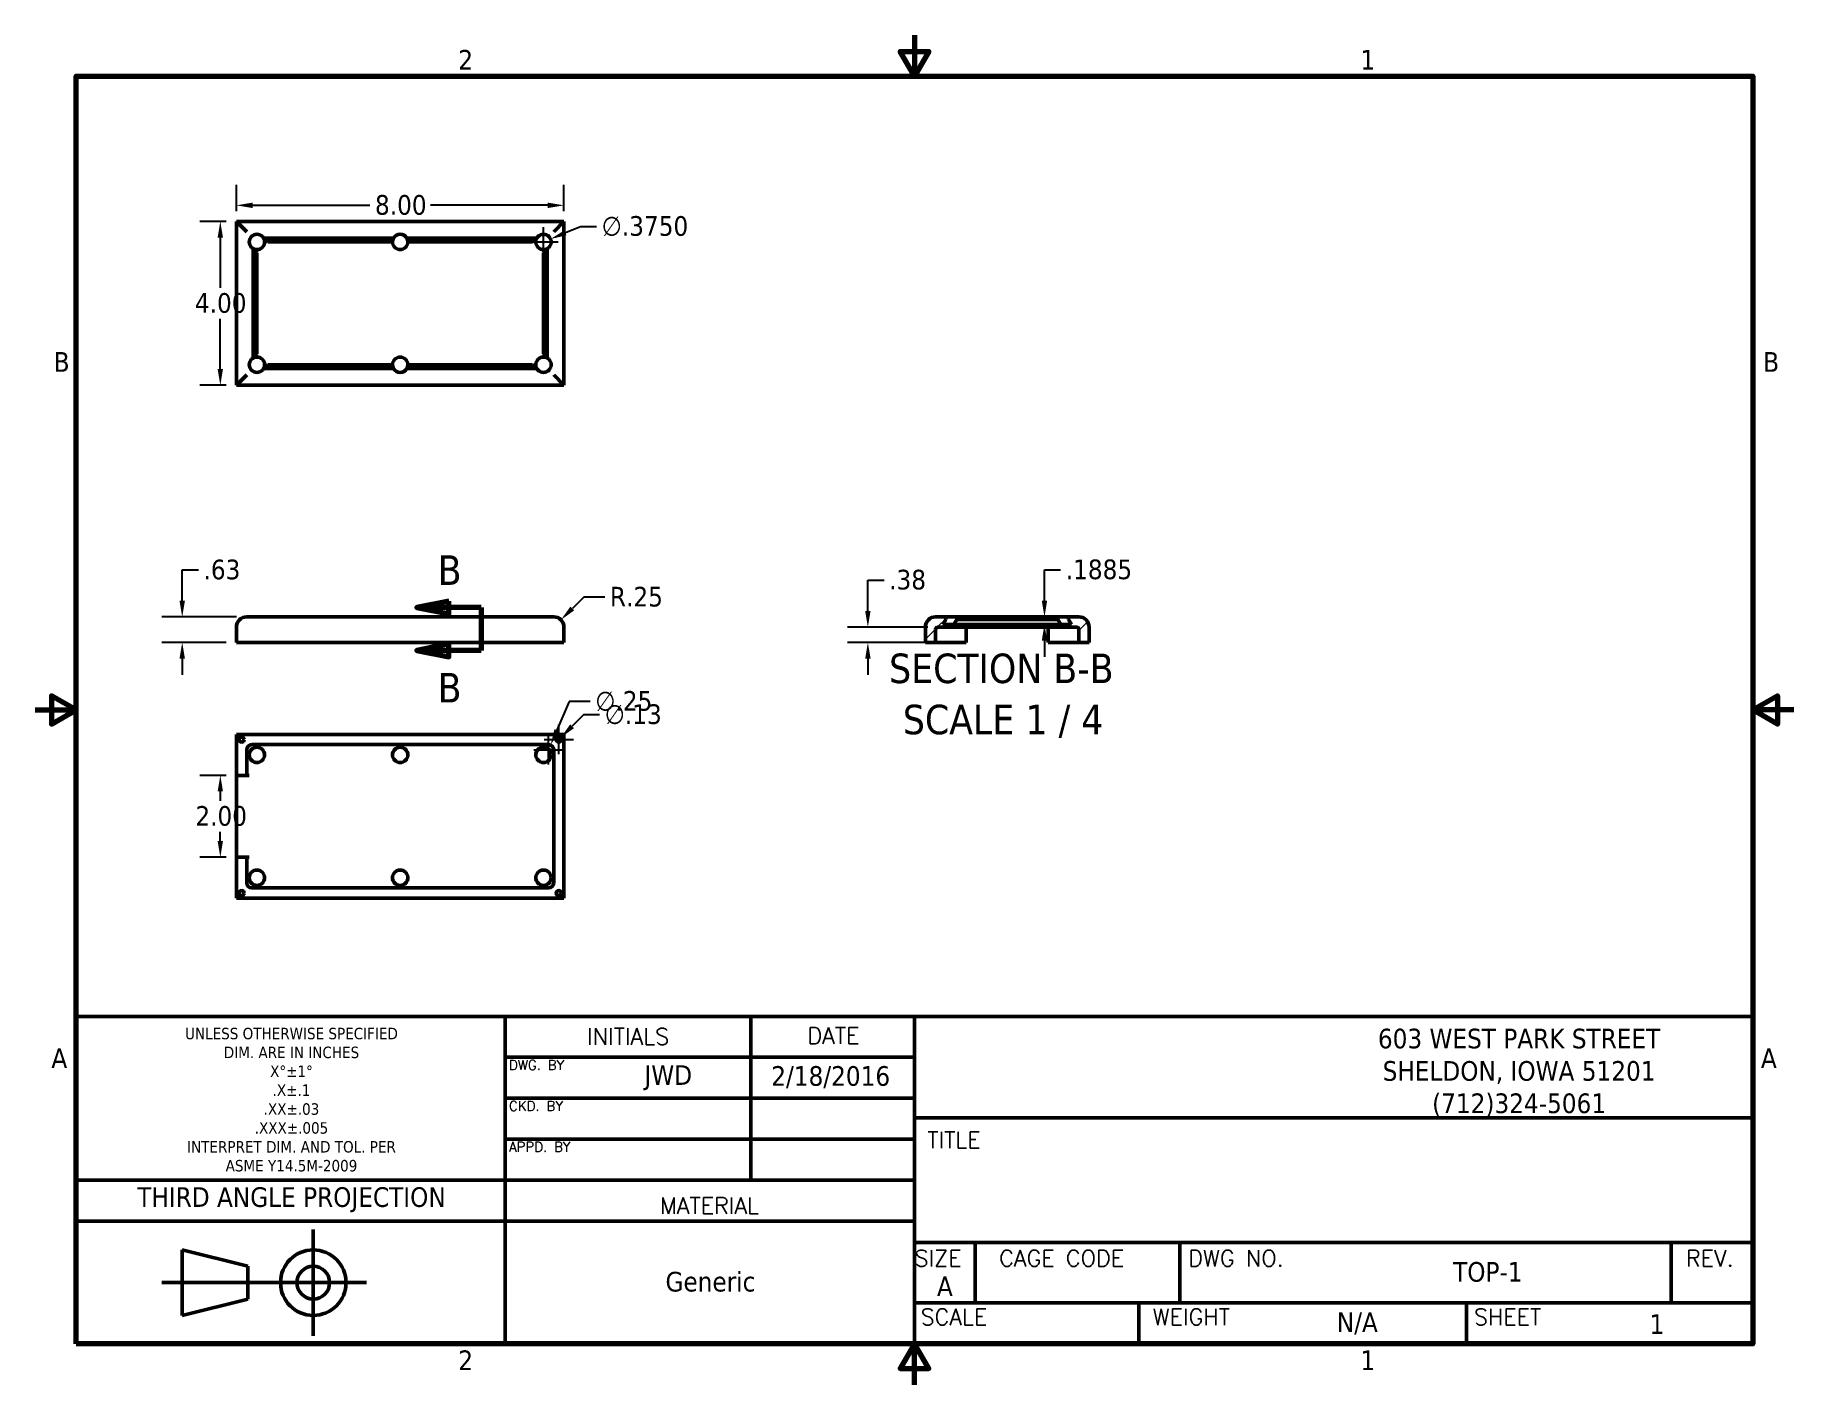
# Model space of a CAD drawing. Header units: inches. Extents: x 0.5 to 43.5, y 0.5 to 33.5.
import ezdxf
from ezdxf.enums import TextEntityAlignment as Align

# ---------------------------------------------------------------- set-up
doc = ezdxf.new("R2010")
doc.units = ezdxf.units.IN
doc.header["$LTSCALE"] = 4
doc.header["$MEASUREMENT"] = 0
doc.linetypes.add('DOUBLE_DASH_CHAIN', pattern=[1.2403, 0.6614, -0.0827, 0.1654, -0.0827, 0.1654, -0.0827])
for name, color, linetype, lineweight in [('Border (ANSI)', 7, 'Continuous', 70), ('Dimension (ANSI)', 7, 'Continuous', 25), ('Hatch (ANSI)', 7, 'Continuous', 18), ('Section Line (ANSI)', 7, 'DOUBLE_DASH_CHAIN', 70), ('Symbol (ANSI)', 7, 'Continuous', 25), ('Title (ANSI)', 7, 'Continuous', 50), ('Visible (ANSI)', 7, 'Continuous', 50)]:
    doc.layers.add(name, color=color, linetype=linetype, lineweight=lineweight)
doc.styles.add('Label Text (ANSI)', font='tahoma.ttf')
doc.styles.add('Note Text (ANSI)', font='tahoma.ttf')
doc.dimstyles.new('Default (ANSI)', dxfattribs={"dimscale": 4, "dimtxt": 0.12, "dimasz": 0.098425, "dimexe": 0.125, "dimexo": 0.0625, "dimgap": 0.031496, "dimtad": 0, "dimtih": 1, "dimtoh": 1, "dimrnd": 1e-08, "dimzin": 4, "dimdsep": 46, "dimtxsty": 'Note Text (ANSI)', "dimcen": 0.09, "dimdle": 0.393701, "dimclrd": 256, "dimclre": 256, "dimclrt": 256, "dimadec": 0, "dimazin": 1, "dimtfac": 1, "dimtofl": 0, "dimtmove": 0, "dimatfit": 3, "dimfxl": 1, "dimtolj": 1, "dimtzin": 4, "dimlwd": -1, "dimlwe": -1, "dimarcsym": 0})

# ---------------------------------------------------------------- blocks, each defined once
blk = doc.blocks.new('Borders Default Border')
at = {"layer": 'Border (ANSI)', "flags": 128}
for points in [[(5.5, 8.37), (5.5, 8.12), (5.413, 8.27), (5.587, 8.27), (5.5, 8.12)], [(0.38, 0.38), (0.38, 8.12), (10.62, 8.12), (10.62, 0.38), (0.38, 0.38)], [(0.13, 4.25), (0.38, 4.25), (0.23, 4.337), (0.23, 4.163), (0.38, 4.25)], [(10.87, 4.25), (10.62, 4.25), (10.77, 4.337), (10.77, 4.163), (10.62, 4.25)], [(5.5, 0.13), (5.5, 0.38), (5.413, 0.23), (5.587, 0.23), (5.5, 0.38)]]:
    blk.add_lwpolyline(points, dxfattribs=at)
at = {"layer": 'Border (ANSI)', "char_height": 0.12, "attachment_point": 7, "style": 'Note Text (ANSI)'}
for s, insert in [('2', (2.714, 8.16)), ('1', (8.223, 8.16)), ('B', (0.243, 6.315)), ('B', (10.683, 6.315)), ('A', (0.229, 2.065)), ('A', (10.669, 2.065)), ('2', (2.714, 0.22)), ('1', (8.223, 0.22))]:
    blk.add_mtext(s, dxfattribs=dict(at, insert=insert))
blk = doc.blocks.new('Title Blocks NCC')
at = {"layer": 'Title (ANSI)'}
for p, q in [((-1.207, 2.066), (-1.207, 4.066)), ((-1.207, 4.066), (1.413, 4.066)), ((9.033, 4.066), (1.413, 4.066)), ((1.413, 4.066), (1.413, 2.066)), ((2.913, 4.066), (2.913, 3.066)), ((3.913, 2.066), (3.913, 4.066)), ((9.033, 2.066), (9.033, 4.066)), ((1.413, 3.816), (3.913, 3.816)), ((1.413, 3.566), (3.913, 3.566)), ((3.913, 3.446), (9.033, 3.446)), ((1.413, 3.316), (3.913, 3.316)), ((-1.207, 3.066), (1.413, 3.066)), ((1.413, 3.066), (3.913, 3.066)), ((1.413, 2.816), (-1.207, 2.816)), ((1.413, 2.816), (3.913, 2.816)), ((0.241, 2.765), (0.241, 2.115)), ((3.913, 2.686), (9.033, 2.686)), ((4.283, 2.316), (4.283, 2.686)), ((5.533, 2.316), (5.533, 2.686)), ((8.533, 2.316), (8.533, 2.686)), ((-0.559, 2.64), (-0.559, 2.24)), ((-0.159, 2.54), (-0.559, 2.64)), ((-0.159, 2.54), (-0.159, 2.34)), ((-0.684, 2.44), (-0.034, 2.44)), ((0.566, 2.44), (-0.034, 2.44)), ((-0.159, 2.34), (-0.559, 2.24)), ((3.913, 2.316), (9.033, 2.316)), ((5.283, 2.066), (5.283, 2.316)), ((7.283, 2.066), (7.283, 2.316)), ((1.413, 2.066), (-1.207, 2.066)), ((1.413, 2.066), (9.033, 2.066))]:
    blk.add_line(p, q, dxfattribs=at)
for radius in [0.2, 0.1]:
    blk.add_circle((0.241, 2.44), radius, dxfattribs=at)
at = {"layer": 'Title (ANSI)', "attachment_point": 5, "line_spacing_factor": 0.987884, "style": 'Note Text (ANSI)'}
for s, insert, char_height, width in [('\\fTahoma|b0|i0;\\H0.0700;UNLESS OTHERWISE SPECIFIED\\PDIM. ARE IN INCHES\\PX°±1°\\P.X±.1\\P.XX±.03\\P.XXX±.005\\PINTERPRET DIM. AND TOL. PER\\PASME Y14.5M-2009', (0.108, 3.557), 0.07, 2.61763), ('603 WEST PARK STREET\\PSHELDON, IOWA 51201\\P(712)324-5061', (7.605, 3.722), 0.12, 3.41779)]:
    blk.add_mtext(s, dxfattribs=dict(at, insert=insert, char_height=char_height, width=width))
at = {"layer": 'Title (ANSI)', "style": 'Note Text (ANSI)'}
for s, insert, char_height, width, attachment_point in [('\\fRomanS|b0|i0;\\H0.1000;INITIALS', (2.164, 3.943), 0.1, 1.49529, 5), ('\\fRomanS|b0|i0;\\H0.1000;DATE', (3.418, 3.948), 0.1, 0.98639, 5), ('\\fRomanS|b0|i0;\\H0.0600;DWG. BY', (1.436, 3.799), 0.06, 0.55288, 1), ('JWD', (2.409, 3.691), 0.12, 1.0027, 5), ('\\fRomanS|b0|i0;\\H0.0600;CKD. BY', (1.436, 3.549), 0.06, 0.55288, 1), ('\\fRomanS|b0|i0;\\H0.0600;APPD. BY', (1.436, 3.299), 0.06, 0.55288, 1), ('THIRD ANGLE PROJECTION', (0.108, 2.946), 0.12, 2.61763, 5), ('\\fRomanS|b0|i0;\\H0.1000;MATERIAL', (2.661, 2.91), 0.1, 2.50052, 5), ('\\fRomanS|b0|i0;\\H0.1000;SIZE', (3.913, 2.639), 0.1, 0.3274, 1)]:
    blk.add_mtext(s, dxfattribs=dict(at, insert=insert, char_height=char_height, width=width, attachment_point=attachment_point))
at = {"layer": 'Title (ANSI)', "char_height": 0.1, "attachment_point": 1, "style": 'Note Text (ANSI)'}
for s, insert in [('\\fRomanS|b0|i0;\\H0.1000;TITLE', (3.991, 3.361)), ('\\fRomanS|b0|i0;\\H0.1000;CAGE CODE', (4.43, 2.639)), ('\\fRomanS|b0|i0;\\H0.1000;DWG NO.', (5.585, 2.639)), ('\\fRomanS|b0|i0;\\H0.1000;REV.', (8.624, 2.639)), ('\\fRomanS|b0|i0;\\H0.1000;SCALE', (3.95, 2.281)), ('\\fRomanS|b0|i0;\\H0.1000;WEIGHT', (5.368, 2.281)), ('\\fRomanS|b0|i0;\\H0.1000;SHEET', (7.329, 2.281))]:
    blk.add_mtext(s, dxfattribs=dict(at, insert=insert))
at = {"layer": 'Title (ANSI)', "style": 'Note Text (ANSI)'}
for tag, p in [('CREATION_DATE_001', (3.038, 3.642)), ('MATERIAL_001', (2.392, 2.386)), ('Sheet_Size_001', (4.05, 2.358)), ('PART_NUMBER_001', (7.202, 2.446)), ('MASS\\P3;_001', (6.492, 2.138)), ('Sheet_Number_001', (8.402, 2.127))]:
    blk.add_attdef(tag, p, '', height=0.12, dxfattribs=at)
for tag, p in [('CHECKED_BY', (2.409, 3.433)), ('CHECKED_DATE', (3.418, 3.433)), ('ENG_APPROVED_BY', (2.409, 3.194)), ('ENG_APPROVAL_DATE', (3.418, 3.194)), ('DESCRIPTION', (6.726, 3.075)), ('REVISION_NUMBER', (8.791, 2.418)), ('SCALE', (4.896, 2.187))]:
    blk.add_attdef(tag, text='', height=0.12, dxfattribs=at).set_placement(p, align=Align.MIDDLE_CENTER)
blk = doc.blocks.new('2dTransSection0')
at = {"layer": 'Section Line (ANSI)', "linetype": 'Continuous'}
for p, q in [((2.657, 4.915), (2.46, 4.876)), ((2.657, 4.876), (2.46, 4.876)), ((2.46, 4.876), (2.657, 4.837)), ((2.657, 4.837), (2.657, 4.915)), ((2.854, 4.876), (2.657, 4.876)), ((2.854, 4.876), (2.854, 4.614)), ((2.657, 4.653), (2.46, 4.614)), ((2.657, 4.574), (2.657, 4.653)), ((2.657, 4.614), (2.46, 4.614)), ((2.46, 4.614), (2.657, 4.574)), ((2.854, 4.614), (2.657, 4.614))]:
    blk.add_line(p, q, dxfattribs=at)
at = {"layer": 'Section Line (ANSI)', "linetype": 'DOUBLE_DASH_CHAIN', "ltscale": 0.083174}
blk.add_line((2.854, 4.876), (2.854, 4.614), dxfattribs=at)
at = {"layer": 'Section Line (ANSI)', "linetype": 'Continuous', "flags": 128}
for points in [[(2.657, 4.915), (2.46, 4.876), (2.657, 4.837), (2.657, 4.915)], [(2.657, 4.653), (2.46, 4.614), (2.657, 4.574), (2.657, 4.653)]]:
    blk.add_lwpolyline(points, dxfattribs=at)
at = {"layer": 'Section Line (ANSI)'}
for points in [[(2.657, 4.915), (2.46, 4.876), (2.657, 4.837), (2.657, 4.915)], [(2.657, 4.653), (2.46, 4.614), (2.657, 4.574), (2.657, 4.653)]]:
    blk.add_solid(points, dxfattribs=at)
at = {"layer": 'Section Line (ANSI)', "char_height": 0.18, "attachment_point": 7, "style": 'Label Text (ANSI)'}
for insert in [(2.588, 5.014), (2.588, 4.296)]:
    blk.add_mtext('B', dxfattribs=dict(at, insert=insert))
blk = doc.blocks.new('*D7')
at = {"layer": 'Defpoints', "color": 0}
for p in [(5.686, 19.275), (4.112, 18.65), (5.436, 18.65)]:
    blk.add_point(p, dxfattribs=at)
at = {"layer": 'Dimension (ANSI)'}
for p, q in [((4.112, 19.668), (4.112, 20.422)), ((4.112, 20.422), (4.506, 20.422)), ((5.436, 19.275), (3.612, 19.275)), ((5.186, 18.65), (3.612, 18.65)), ((4.112, 18.256), (4.112, 17.862))]:
    blk.add_line(p, q, dxfattribs=at)
for points in [[(4.046, 19.668), (4.178, 19.668), (4.112, 19.275)], [(4.046, 18.256), (4.178, 18.256), (4.112, 18.65)]]:
    blk.add_solid(points, dxfattribs=at)
at = {"layer": 'Dimension (ANSI)', "insert": (4.632, 20.672), "char_height": 0.48, "attachment_point": 1, "style": 'Note Text (ANSI)'}
blk.add_mtext('\\A1;.63', dxfattribs=at)
blk = doc.blocks.new('*D8')
at = {"layer": 'Defpoints', "color": 0}
for p in [(5.436, 28.931), (5.043, 24.931), (5.436, 24.931)]:
    blk.add_point(p, dxfattribs=at)
at = {"layer": 'Dimension (ANSI)'}
for p, q in [((5.186, 28.931), (4.543, 28.931)), ((5.043, 28.538), (5.043, 27.307)), ((5.043, 25.325), (5.043, 26.555)), ((5.186, 24.931), (4.543, 24.931))]:
    blk.add_line(p, q, dxfattribs=at)
for points in [[(4.977, 28.538), (5.108, 28.538), (5.043, 28.931)], [(4.977, 25.325), (5.108, 25.325), (5.043, 24.931)]]:
    blk.add_solid(points, dxfattribs=at)
at = {"layer": 'Dimension (ANSI)', "insert": (4.422, 27.181), "char_height": 0.48, "attachment_point": 1, "style": 'Note Text (ANSI)'}
blk.add_mtext('\\A1;4.00', dxfattribs=at)
blk = doc.blocks.new('*D9')
at = {"layer": 'Defpoints', "color": 0}
for p in [(13.436, 29.325), (5.436, 28.931), (13.436, 28.931)]:
    blk.add_point(p, dxfattribs=at)
at = {"layer": 'Dimension (ANSI)'}
for p, q in [((5.436, 29.181), (5.436, 29.825)), ((13.436, 29.181), (13.436, 29.825)), ((5.83, 29.325), (8.695, 29.325)), ((13.043, 29.325), (10.178, 29.325))]:
    blk.add_line(p, q, dxfattribs=at)
for points in [[(5.83, 29.391), (5.83, 29.259), (5.436, 29.325)], [(13.043, 29.391), (13.043, 29.259), (13.436, 29.325)]]:
    blk.add_solid(points, dxfattribs=at)
at = {"layer": 'Dimension (ANSI)', "insert": (8.821, 29.576), "char_height": 0.48, "attachment_point": 1, "style": 'Note Text (ANSI)'}
blk.add_mtext('\\A1;8.00', dxfattribs=at)
blk = doc.blocks.new('*D10')
at = {"layer": 'Defpoints', "color": 0}
for p in [(12.763, 28.36), (13.11, 28.503)]:
    blk.add_point(p, dxfattribs=at)
at = {"layer": 'Dimension (ANSI)'}
for p, q in [((12.936, 28.071), (12.936, 28.791)), ((13.838, 28.802), (13.474, 28.652)), ((14.232, 28.802), (13.838, 28.802)), ((12.576, 28.431), (13.296, 28.431))]:
    blk.add_line(p, q, dxfattribs=at)
blk.add_solid([(13.449, 28.713), (13.499, 28.592), (13.11, 28.503)], dxfattribs=at)
at = {"layer": 'Dimension (ANSI)', "insert": (14.358, 29.061), "char_height": 0.48, "attachment_point": 1, "style": 'Note Text (ANSI)'}
blk.add_mtext('\\A1;∅.3750', dxfattribs=at)
blk = doc.blocks.new('*D11')
at = {"layer": 'Defpoints', "color": 0}
for p in [(13.267, 16.235), (13.356, 16.323)]:
    blk.add_point(p, dxfattribs=at)
at = {"layer": 'Dimension (ANSI)'}
for p, q in [((13.912, 16.88), (13.634, 16.602)), ((14.306, 16.88), (13.912, 16.88)), ((13.311, 15.919), (13.311, 16.639)), ((12.951, 16.279), (13.671, 16.279))]:
    blk.add_line(p, q, dxfattribs=at)
blk.add_solid([(13.588, 16.648), (13.68, 16.555), (13.356, 16.323)], dxfattribs=at)
at = {"layer": 'Dimension (ANSI)', "insert": (14.432, 17.138), "char_height": 0.48, "attachment_point": 1, "style": 'Note Text (ANSI)'}
blk.add_mtext('\\A1;∅.13', dxfattribs=at)
blk = doc.blocks.new('*D12')
at = {"layer": 'Defpoints', "color": 0}
for p in [(22.578, 19.025), (20.861, 18.65), (22.641, 18.65)]:
    blk.add_point(p, dxfattribs=at)
at = {"layer": 'Dimension (ANSI)'}
for p, q in [((20.861, 19.418), (20.861, 20.173)), ((20.861, 20.173), (21.255, 20.173)), ((22.328, 19.025), (20.361, 19.025)), ((22.391, 18.65), (20.361, 18.65)), ((20.861, 18.256), (20.861, 17.862))]:
    blk.add_line(p, q, dxfattribs=at)
for points in [[(20.795, 19.418), (20.927, 19.418), (20.861, 19.025)], [(20.795, 18.256), (20.927, 18.256), (20.861, 18.65)]]:
    blk.add_solid(points, dxfattribs=at)
at = {"layer": 'Dimension (ANSI)', "insert": (21.381, 20.424), "char_height": 0.48, "attachment_point": 1, "style": 'Note Text (ANSI)'}
blk.add_mtext('\\A1;.38', dxfattribs=at)
blk = doc.blocks.new('*D13')
at = {"layer": 'Defpoints', "color": 0}
for p in [(25.175, 19.087), (25.501, 19.276), (25.838, 19.087)]:
    blk.add_point(p, dxfattribs=at)
at = {"layer": 'Dimension (ANSI)'}
for p, q in [((25.175, 19.669), (25.175, 20.424)), ((25.175, 20.424), (25.569, 20.424)), ((25.251, 19.276), (24.675, 19.276)), ((25.588, 19.087), (24.675, 19.087)), ((25.175, 18.694), (25.175, 18.3))]:
    blk.add_line(p, q, dxfattribs=at)
for points in [[(25.11, 19.669), (25.241, 19.669), (25.175, 19.276)], [(25.11, 18.694), (25.241, 18.694), (25.175, 19.087)]]:
    blk.add_solid(points, dxfattribs=at)
at = {"layer": 'Dimension (ANSI)', "insert": (25.695, 20.675), "char_height": 0.48, "attachment_point": 1, "style": 'Note Text (ANSI)'}
blk.add_mtext('\\A1;.1885', dxfattribs=at)
blk = doc.blocks.new('*D14')
at = {"layer": 'Defpoints', "color": 0}
for p in [(5.436, 15.404), (5.043, 13.404), (5.436, 13.404)]:
    blk.add_point(p, dxfattribs=at)
at = {"layer": 'Dimension (ANSI)'}
for p, q in [((5.186, 15.404), (4.543, 15.404)), ((5.043, 15.01), (5.043, 14.78)), ((5.043, 13.798), (5.043, 14.028)), ((5.186, 13.404), (4.543, 13.404))]:
    blk.add_line(p, q, dxfattribs=at)
for points in [[(4.977, 15.01), (5.108, 15.01), (5.043, 15.404)], [(4.977, 13.798), (5.108, 13.798), (5.043, 13.404)]]:
    blk.add_solid(points, dxfattribs=at)
at = {"layer": 'Dimension (ANSI)', "insert": (4.433, 14.654), "char_height": 0.48, "attachment_point": 1, "style": 'Note Text (ANSI)'}
blk.add_mtext('\\A1;2.00', dxfattribs=at)
blk = doc.blocks.new('*D15')
at = {"layer": 'Defpoints', "color": 0}
for p in [(13.012, 15.914), (13.111, 16.144)]:
    blk.add_point(p, dxfattribs=at)
at = {"layer": 'Dimension (ANSI)'}
for p, q in [((13.564, 17.205), (13.265, 16.506)), ((14.076, 17.205), (13.564, 17.205)), ((13.061, 15.669), (13.061, 16.389)), ((12.701, 16.029), (13.421, 16.029))]:
    blk.add_line(p, q, dxfattribs=at)
blk.add_solid([(13.205, 16.532), (13.326, 16.48), (13.111, 16.144)], dxfattribs=at)
at = {"layer": 'Dimension (ANSI)', "insert": (14.202, 17.463), "char_height": 0.48, "attachment_point": 1, "style": 'Note Text (ANSI)'}
blk.add_mtext('\\A1;∅.25', dxfattribs=at)
blk = doc.blocks.new('*D16')
at = {"layer": 'Defpoints', "color": 0}
for p in [(13.186, 19.025), (13.363, 19.201)]:
    blk.add_point(p, dxfattribs=at)
at = {"layer": 'Dimension (ANSI)'}
for p, q in [((13.92, 19.758), (13.642, 19.48)), ((14.434, 19.758), (13.92, 19.758))]:
    blk.add_line(p, q, dxfattribs=at)
blk.add_solid([(13.595, 19.526), (13.688, 19.433), (13.363, 19.201)], dxfattribs=at)
at = {"layer": 'Dimension (ANSI)', "insert": (14.56, 20.008), "char_height": 0.48, "attachment_point": 1, "style": 'Note Text (ANSI)'}
blk.add_mtext('\\A1;R.25', dxfattribs=at)

msp = doc.modelspace()

# ---------------------------------------------------------------- hatches: boundary and pattern name
at = {"layer": 'Hatch (ANSI)'}
h = msp.add_hatch(dxfattribs=at)
h.set_pattern_fill('ANSI31', color=256, scale=4, style=0)
edge = h.paths.add_edge_path()
edge.add_line((22.7657, 19.27571), (22.67195, 19.27571))
edge.add_line((22.67195, 19.27571), (22.67195, 19.27471))
edge.add_line((22.67195, 19.27471), (22.5157, 19.27471))
edge.add_ellipse((22.5157, 19.02471), major_axis=(0, 0.25), ratio=1, start_angle=0, end_angle=90)
edge.add_line((22.2657, 19.02471), (22.2657, 18.64971))
edge.add_line((22.2657, 18.64971), (22.5157, 18.64971))
edge.add_line((22.5157, 18.64971), (22.5157, 18.96221))
edge.add_ellipse((22.5782, 18.96221), major_axis=(-0.0625, 0), ratio=1, start_angle=270, end_angle=360, ccw=False)
edge.add_line((22.5782, 19.02471), (25.9532, 19.02471))
edge.add_ellipse((25.9532, 18.96221), major_axis=(0, 0.0625), ratio=1, start_angle=270, end_angle=360, ccw=False)
edge.add_line((26.0157, 18.96221), (26.0157, 18.64971))
edge.add_line((26.0157, 18.64971), (26.2657, 18.64971))
edge.add_line((26.2657, 18.64971), (26.2657, 19.02471))
edge.add_ellipse((26.0157, 19.02471), major_axis=(0.25, 0), ratio=1, start_angle=0, end_angle=90)
edge.add_line((26.0157, 19.27471), (25.85945, 19.27471))
edge.add_line((25.85945, 19.27471), (25.85945, 19.27571))
edge.add_line((25.85945, 19.27571), (25.7657, 19.27571))
edge.add_line((25.7657, 19.27571), (25.7657, 19.21221))
edge.add_line((25.7657, 19.21221), (25.83787, 19.08721))
edge.add_line((25.83787, 19.08721), (22.69353, 19.08721))
edge.add_line((22.69353, 19.08721), (22.7657, 19.21221))
edge.add_line((22.7657, 19.21221), (22.7657, 19.27571))

# ---------------------------------------------------------------- linework, layer by layer
at = {"layer": 'Visible (ANSI)'}
for p, q in [((5.43644, 28.93125), (5.43644, 27.93125)), ((13.43644, 28.93125), (5.43644, 28.93125)), ((5.43644, 28.93125), (5.68644, 28.68125)), ((13.43644, 28.93125), (13.18644, 28.68125)), ((13.43644, 24.93125), (13.43644, 28.93125)), ((6.06902, 28.56383), (6.10786, 28.525)), ((6.10786, 28.525), (6.20161, 28.43125)), ((9.27406, 28.525), (6.10786, 28.525)), ((6.20161, 28.43125), (9.24894, 28.43125)), ((12.76503, 28.525), (9.59882, 28.525)), ((9.62394, 28.43125), (12.67128, 28.43125)), ((12.67128, 28.43125), (12.76503, 28.525)), ((12.76503, 28.525), (12.80386, 28.56383)), ((5.43644, 27.93125), (5.43644, 25.93125)), ((5.84269, 28.25983), (5.80386, 28.29867)), ((5.93644, 28.16608), (5.84269, 28.25983)), ((5.84269, 28.25983), (5.84269, 25.60266)), ((5.93644, 25.69641), (5.93644, 28.16608)), ((13.03019, 28.25983), (12.93644, 28.16608)), ((12.93644, 28.16608), (12.93644, 25.69641)), ((13.06902, 28.29867), (13.03019, 28.25983)), ((13.03019, 25.60266), (13.03019, 28.25983)), ((5.43644, 25.93125), (5.43644, 24.93125)), ((5.80386, 25.56383), (5.84269, 25.60266)), ((5.84269, 25.60266), (5.93644, 25.69641)), ((6.20161, 25.43125), (6.10786, 25.3375)), ((9.24894, 25.43125), (6.20161, 25.43125)), ((12.67128, 25.43125), (9.62394, 25.43125)), ((12.76503, 25.3375), (12.67128, 25.43125)), ((12.93644, 25.69641), (13.03019, 25.60266)), ((13.03019, 25.60266), (13.06902, 25.56383)), ((5.43644, 24.93125), (5.68644, 25.18125)), ((5.43644, 24.93125), (13.43644, 24.93125)), ((6.10786, 25.3375), (6.06902, 25.29867)), ((6.10786, 25.3375), (9.27406, 25.3375)), ((9.59882, 25.3375), (12.76503, 25.3375)), ((12.80386, 25.29867), (12.76503, 25.3375)), ((13.43644, 24.93125), (13.18644, 25.18125)), ((5.43644, 19.02471), (5.43644, 18.64971)), ((13.18644, 19.27471), (5.68644, 19.27471)), ((5.84269, 19.27571), (5.93644, 19.27571)), ((5.84269, 19.27471), (5.84269, 19.27571)), ((5.93644, 19.27571), (5.93644, 19.27471)), ((6.10786, 19.27571), (6.10786, 19.27471)), ((6.10786, 19.27571), (9.27406, 19.27571)), ((9.27406, 19.27471), (9.27406, 19.27571)), ((9.59882, 19.27571), (12.76503, 19.27571)), ((9.59882, 19.27471), (9.59882, 19.27571)), ((12.76503, 19.27471), (12.76503, 19.27571)), ((12.93644, 19.27571), (13.03019, 19.27571)), ((12.93644, 19.27471), (12.93644, 19.27571)), ((13.03019, 19.27571), (13.03019, 19.27471)), ((13.43644, 19.02471), (13.43644, 18.64971)), ((22.2657, 19.02471), (22.2657, 18.64971)), ((22.67195, 19.27471), (22.5157, 19.27471)), ((22.5157, 18.64971), (22.5157, 18.96221)), ((22.5782, 19.02471), (25.9532, 19.02471)), ((22.7657, 19.27571), (22.67195, 19.27571)), ((22.67195, 19.27571), (22.67195, 19.27471)), ((22.69353, 19.08721), (22.7657, 19.21221)), ((25.83787, 19.08721), (22.69353, 19.08721)), ((22.7657, 19.21221), (22.7657, 19.27571)), ((22.7657, 19.27471), (22.89828, 19.27471)), ((22.89828, 19.27471), (22.93711, 19.27471)), ((22.93711, 19.27571), (23.03086, 19.27571)), ((22.93711, 19.27471), (22.93711, 19.27571)), ((23.03086, 19.21221), (22.95869, 19.08721)), ((23.03086, 19.27571), (23.03086, 19.21221)), ((23.03086, 19.27571), (25.50053, 19.27571)), ((23.03086, 19.21221), (25.50053, 19.21221)), ((23.2657, 18.96221), (23.2657, 19.02471)), ((23.2657, 18.64971), (23.2657, 18.96221)), ((25.2657, 19.02471), (25.2657, 18.96221)), ((25.2657, 18.96221), (25.2657, 18.64971)), ((25.50053, 19.27571), (25.59428, 19.27571)), ((25.50053, 19.21221), (25.50053, 19.27571)), ((25.5727, 19.08721), (25.50053, 19.21221)), ((25.59428, 19.27571), (25.59428, 19.27471)), ((25.59428, 19.27471), (25.63312, 19.27471)), ((25.63312, 19.27471), (25.7657, 19.27471)), ((25.85945, 19.27571), (25.7657, 19.27571)), ((25.7657, 19.27571), (25.7657, 19.21221)), ((25.7657, 19.21221), (25.83787, 19.08721)), ((25.85945, 19.27471), (25.85945, 19.27571)), ((26.0157, 19.27471), (25.85945, 19.27471)), ((26.0157, 18.96221), (26.0157, 18.64971)), ((26.2657, 18.64971), (26.2657, 19.02471)), ((13.43644, 18.64971), (5.43644, 18.64971)), ((22.2657, 18.64971), (22.5157, 18.64971)), ((22.5157, 18.64971), (22.6407, 18.64971)), ((23.2657, 18.64971), (22.6407, 18.64971)), ((25.8907, 18.64971), (25.2657, 18.64971)), ((25.8907, 18.64971), (26.0157, 18.64971)), ((26.0157, 18.64971), (26.2657, 18.64971)), ((5.43644, 16.40392), (5.43644, 15.40392)), ((13.43644, 16.40392), (5.43644, 16.40392)), ((13.43644, 12.40392), (13.43644, 16.40392)), ((5.68644, 15.40392), (5.68644, 16.02892)), ((5.81144, 16.15392), (13.06144, 16.15392)), ((13.18644, 16.02892), (13.18644, 12.77892)), ((5.43644, 15.40392), (5.68644, 15.40392)), ((5.43644, 13.40392), (5.43644, 15.40392)), ((5.68644, 15.40392), (5.74894, 15.40392)), ((5.68644, 13.40392), (5.43644, 13.40392)), ((5.43644, 13.40392), (5.43644, 12.40392)), ((5.74894, 13.40392), (5.68644, 13.40392)), ((5.68644, 12.77892), (5.68644, 13.40392)), ((13.06144, 12.65392), (5.81144, 12.65392)), ((5.43644, 12.40392), (13.43644, 12.40392))]:
    msp.add_line(p, q, dxfattribs=at)
for centre, radius in [((5.56144, 16.27892), 0.0625), ((13.31144, 16.27892), 0.0625), ((9.43644, 15.90392), 0.1875), ((9.43644, 12.90392), 0.1875), ((5.56105, 12.52892), 0.0625), ((13.31144, 12.52892), 0.0625)]:
    msp.add_circle(centre, radius, dxfattribs=at)
for centre, radius, start, end in [((5.93644, 28.43125), 0.1875, 45, 225), ((5.93644, 28.43125), 0.1875, 225, 45), ((9.43644, 28.43125), 0.1875, 150, 180), ((9.43644, 28.43125), 0.1875, 180, 0), ((9.43644, 28.43125), 0.1875, 30, 150), ((9.43644, 28.43125), 0.1875, 0, 30), ((12.93644, 28.43125), 0.1875, 135, 315), ((12.93644, 28.43125), 0.1875, 315, 135), ((5.93644, 25.43125), 0.1875, 135, 315), ((5.93644, 25.43125), 0.1875, 315, 135), ((9.43644, 25.43125), 0.1875, 0, 180), ((9.43644, 25.43125), 0.1875, 180, 210), ((9.43644, 25.43125), 0.1875, 330, 0), ((12.93644, 25.43125), 0.1875, 45, 225), ((12.93644, 25.43125), 0.1875, 225, 45), ((9.43644, 25.43125), 0.1875, 210, 330), ((5.68644, 19.02471), 0.25, 90, 180), ((13.18644, 19.02471), 0.25, 0, 90), ((22.5157, 19.02471), 0.25, 90, 180), ((22.5782, 18.96221), 0.0625, 90, 180), ((25.9532, 18.96221), 0.0625, 0, 90), ((26.0157, 19.02471), 0.25, 0, 90), ((5.81144, 16.02892), 0.125, 90, 180), ((5.93644, 15.90392), 0.1875, 180, 90), ((5.93644, 15.90392), 0.1875, 90, 180), ((12.93644, 15.90392), 0.1875, 90, 0), ((12.93644, 15.90392), 0.1875, 0, 90), ((13.06144, 16.02892), 0.125, 0, 90), ((5.93644, 12.90392), 0.1875, 270, 180), ((5.93644, 12.90392), 0.1875, 180, 270), ((12.93644, 12.90392), 0.1875, 0, 270), ((12.93644, 12.90392), 0.1875, 270, 0), ((5.81144, 12.77892), 0.125, 180, 270), ((13.06144, 12.77892), 0.125, 270, 0)]:
    msp.add_arc(centre, radius, start, end, dxfattribs=at)

# ---------------------------------------------------------------- block references
at = {"xscale": 4, "yscale": 4, "zscale": 4}
msp.add_blockref('Borders Default Border', (0, 0), dxfattribs=at)
msp.add_blockref('Title Blocks NCC', (6.34899, -6.7451), dxfattribs=at).add_auto_attribs({'CREATION_DATE_001': '2/18/2016', 'MATERIAL_001': 'Generic', 'Sheet_Size_001': 'A', 'PART_NUMBER_001': 'TOP-1', 'MASS\\P3;_001': 'N/A', 'Sheet_Number_001': '1'})
at = {"layer": 'Section Line (ANSI)', "xscale": 4, "yscale": 4, "zscale": 4}
msp.add_blockref('2dTransSection0', (0, 0), dxfattribs=at)

# ---------------------------------------------------------------- texts
at = {"layer": 'Symbol (ANSI)', "char_height": 0.72, "attachment_point": 7, "style": 'Label Text (ANSI)'}
for s, insert in [('SECTION B-B', (21.37939, 17.64346)), ('SCALE 1 / 4', (21.71517, 16.3168))]:
    msp.add_mtext(s, dxfattribs=dict(at, insert=insert))

# ---------------------------------------------------------------- dimensions: what is measured, and where the dimension line sits
at = {"layer": 'Dimension (ANSI)'}
for base, p1, p2, angle, override, picture, middle in [((13.43644, 29.32495), (5.43644, 28.93125), (13.43644, 28.93125), 180, {"dimtih": 0, "dimtoh": 0, "dimdec": 2, "dimtp": 0, "dimtm": 0, "dimtdec": 2, "dimatfit": 1}, '*D9', (9.43644, 29.32495)), ((5.04274, 24.93125), (5.43644, 28.93125), (5.43644, 24.93125), 90, {"dimdec": 2, "dimtp": 0, "dimtm": 0, "dimtdec": 2, "dimatfit": 1}, '*D8', (5.04274, 26.93125)), ((4.112041623, 18.6497092785), (5.6864415579, 19.2747092785), (5.4364415579, 18.6497092785), 90, {"dimdec": 2, "dimtp": 0, "dimtm": 0, "dimtdec": 2, "dimatfit": 1}, '*D7', (5.0427407705, 20.4215330051)), ((25.17524, 19.08721), (25.50053, 19.27571), (25.83787, 19.08721), 270, {"dimdec": 4, "dimtp": 0, "dimtm": 0, "dimtdec": 2, "dimatfit": 1}, '*D13', (26.46779, 20.4237)), ((20.8610171236, 18.6497092785), (22.5781985437, 19.0247092785), (22.6406985437, 18.6497092785), 270, {"dimdec": 2, "dimtp": 0, "dimtm": 0, "dimtdec": 2, "dimatfit": 1}, '*D12', (21.7984859154, 20.1726999421)), ((5.04274, 13.40392), (5.43644, 15.40392), (5.43644, 13.40392), 270, {"dimdec": 2, "dimtp": 0, "dimtm": 0, "dimtdec": 2, "dimatfit": 1}, '*D14', (5.04274, 14.40392))]:
    dim = msp.add_linear_dim(base=base, p1=p1, p2=p2, angle=angle, dimstyle='Default (ANSI)', override=override, dxfattribs=at)
    dim.commit()
    dim.dimension.update_dxf_attribs({"geometry": picture, "text_midpoint": middle, "dimtype": 160})
for p1, p2, override, picture, middle in [((12.76303, 28.35993), (13.10985, 28.50257), {"dimdec": 4, "dimlfac": 1, "dimtp": 0, "dimtm": 0, "dimtdec": 2}, '*D10', (15.41232, 28.80206)), ((13.26725, 16.23473), (13.35564, 16.32312), {"dimdec": 2, "dimlfac": 1, "dimtp": 0, "dimtm": 0, "dimtdec": 2}, '*D11', (15.12094, 16.87989))]:
    dim = msp.add_diameter_dim_2p(p1=p1, p2=p2, dimstyle='Default (ANSI)', override=override, dxfattribs=at)
    dim.commit()
    dim.dimension.update_dxf_attribs({"geometry": picture, "text_midpoint": middle})
dim = msp.add_radius_dim(center=(13.18644, 19.02471), mpoint=(13.36322, 19.20149), dimstyle='Default (ANSI)', override={"dimdec": 2, "dimcen": 0, "dimtp": 0, "dimtm": 0, "dimtdec": 2}, dxfattribs=at)
dim.commit()
dim.dimension.update_dxf_attribs({"geometry": '*D16', "text_midpoint": (15.18338, 19.75826), "dimtype": 164})
dim = msp.add_diameter_dim_2p(p1=(13.0123, 15.91399), p2=(13.11059, 16.14386), dimstyle='Default (ANSI)', override={"dimdec": 2, "dimlfac": 1, "dimtp": 0, "dimtm": 0, "dimtdec": 2}, dxfattribs=at)
dim.commit()
dim.dimension.update_dxf_attribs({"geometry": '*D15', "text_midpoint": (14.89181, 17.20486), "dimtype": 163})

doc.saveas('drawing.dxf')
